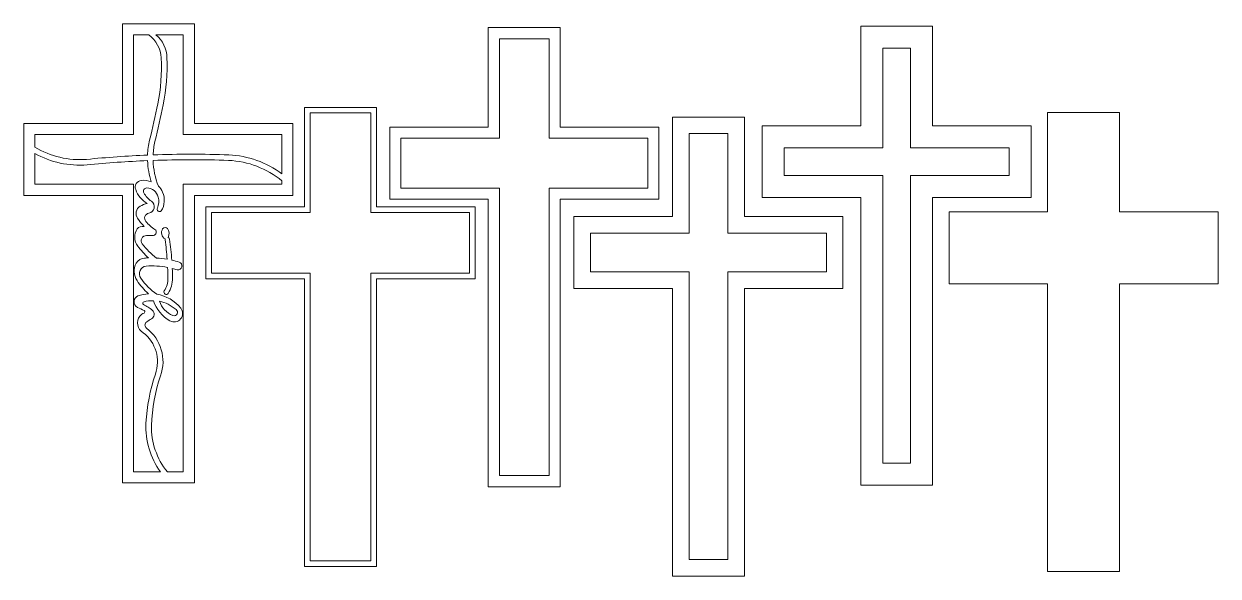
# Model space of a CAD drawing. Header units: inches. Extents: x -9.5 to 9.6, y -4.3 to 4.5.
import ezdxf

# ---------------------------------------------------------------- set-up
doc = ezdxf.new("R2010")
doc.units = ezdxf.units.IN
doc.header["$MEASUREMENT"] = 0
doc.layers.add('Layer 1', color=7, linetype='Continuous')

msp = doc.modelspace()

# ---------------------------------------------------------------- linework, layer by layer
at = {"layer": 'Layer 1', "color": 250, "lineweight": 9}
for points in [[(-6.752, 2.933), (-6.752, 4.527), (-7.904, 4.527), (-7.904, 2.933), (-9.483, 2.933), (-9.483, 1.781), (-7.904, 1.781), (-7.904, -2.825), (-6.752, -2.825), (-6.752, 1.781), (-5.172, 1.781), (-5.172, 2.933), (-6.752, 2.933)], [(-0.892, -2.886), (-0.892, 1.721), (0.688, 1.721), (0.688, 2.872), (-0.892, 2.872), (-0.892, 4.467), (-2.043, 4.467), (-2.043, 2.872), (-3.623, 2.872), (-3.623, 1.721), (-2.043, 1.721), (-2.043, -2.886), (-0.892, -2.886)], [(5.075, -2.862), (5.075, 1.744), (6.655, 1.744), (6.655, 2.896), (5.075, 2.896), (5.075, 4.491), (3.923, 4.491), (3.923, 2.896), (2.344, 2.896), (2.344, 1.744), (3.923, 1.744), (3.923, -2.862), (5.075, -2.862)], [(-7.726, 2.756), (-7.726, 4.35), (-7.483, 4.35)], [(-7.367, 4.35), (-6.929, 4.35), (-6.929, 2.756), (-5.349, 2.756), (-5.349, 2.124)], [(-1.866, 1.898), (-3.446, 1.898), (-3.446, 2.695), (-1.866, 2.695), (-1.866, 4.29), (-1.069, 4.29), (-1.069, 2.695), (0.511, 2.695), (0.511, 1.898), (-1.069, 1.898), (-1.069, -2.708), (-1.866, -2.708), (-1.866, 1.898)], [(4.278, 2.099), (2.698, 2.099), (2.698, 2.542), (4.278, 2.542), (4.278, 4.136), (4.721, 4.136), (4.721, 2.542), (6.3, 2.542), (6.3, 2.099), (4.721, 2.099), (4.721, -2.507), (4.278, -2.507), (4.278, 2.099), (4.278, 2.099)], [(-3.835, -4.163), (-3.835, 0.443), (-2.255, 0.443), (-2.255, 1.595), (-3.835, 1.595), (-3.835, 3.189), (-4.986, 3.189), (-4.986, 1.595), (-6.566, 1.595), (-6.566, 0.443), (-4.986, 0.443), (-4.986, -4.163), (-3.835, -4.163)], [(-4.898, 0.532), (-6.477, 0.532), (-6.477, 1.506), (-4.898, 1.506), (-4.898, 3.1), (-3.923, 3.1), (-3.923, 1.506), (-2.343, 1.506), (-2.343, 0.532), (-3.923, 0.532), (-3.923, -4.075), (-4.898, -4.075), (-4.898, 0.532)], [(8.069, -4.242), (8.069, 0.364), (9.649, 0.364), (9.649, 1.516), (8.069, 1.516), (8.069, 3.11), (6.917, 3.11), (6.917, 1.516), (5.338, 1.516), (5.338, 0.364), (6.917, 0.364), (6.917, -4.242), (8.069, -4.242)], [(2.06, -4.318), (2.06, 0.288), (3.639, 0.288), (3.639, 1.44), (2.06, 1.44), (2.06, 3.034), (0.908, 3.034), (0.908, 1.44), (-0.672, 1.44), (-0.672, 0.288), (0.908, 0.288), (0.908, -4.318), (2.06, -4.318)], [(-9.306, 2.553), (-9.306, 2.756), (-7.726, 2.756)], [(1.174, 0.554), (-0.406, 0.554), (-0.406, 1.174), (1.174, 1.174), (1.174, 2.769), (1.794, 2.769), (1.794, 1.174), (3.374, 1.174), (3.374, 0.554), (1.794, 0.554), (1.794, -4.052), (1.174, -4.052), (1.174, 0.554)], [(-7.726, -2.648), (-7.726, 1.958), (-9.306, 1.958), (-9.306, 2.451)], [(-5.349, 1.958), (-6.929, 1.958), (-6.929, -2.648), (-7.185, -2.648)], [(-5.349, 2.012), (-5.349, 1.958), (-5.349, 1.958)], [(-7.52, 1.137), (-7.405, 1.14)], [(-7.295, -2.648), (-7.726, -2.648), (-7.726, -2.648)]]:
    msp.add_lwpolyline(points, dxfattribs=at)
for points, knots in [([(-7.483, 4.35), (-7.364, 4.264), (-7.291, 4.128), (-7.284, 3.981), (-7.271, 3.735), (-7.29, 3.489), (-7.339, 3.248), (-7.378, 3.053), (-7.422, 2.859), (-7.469, 2.667), (-7.488, 2.587), (-7.499, 2.507), (-7.502, 2.425), (-7.828, 2.412), (-8.154, 2.389), (-8.479, 2.357), (-8.768, 2.334), (-9.057, 2.403), (-9.306, 2.553)], [0, 0, 0, 0, 1, 1, 1, 2, 2, 2, 3, 3, 3, 4, 4, 4, 5, 5, 5, 6, 6, 6, 6]), ([(-5.349, 2.124), (-5.596, 2.309), (-5.893, 2.416), (-6.2, 2.429), (-6.604, 2.443), (-7.009, 2.443), (-7.413, 2.429), (-7.41, 2.502), (-7.4, 2.574), (-7.383, 2.646), (-7.336, 2.84), (-7.292, 3.035), (-7.252, 3.23), (-7.203, 3.479), (-7.182, 3.732), (-7.191, 3.986), (-7.195, 4.127), (-7.259, 4.259), (-7.367, 4.35)], [0, 0, 0, 0, 1, 1, 1, 2, 2, 2, 3, 3, 3, 4, 4, 4, 5, 5, 5, 6, 6, 6, 6]), ([(-9.306, 2.451), (-9.052, 2.309), (-8.762, 2.246), (-8.471, 2.269), (-8.149, 2.301), (-7.826, 2.323), (-7.502, 2.337), (-7.498, 2.221), (-7.478, 2.107), (-7.442, 1.997), (-7.493, 2.018), (-7.548, 2.026), (-7.603, 2.021), (-7.636, 2.016), (-7.666, 1.997), (-7.683, 1.968), (-7.701, 1.939), (-7.704, 1.904), (-7.692, 1.872), (-7.658, 1.78), (-7.593, 1.703), (-7.509, 1.652), (-7.547, 1.641), (-7.585, 1.625), (-7.621, 1.606), (-7.653, 1.587), (-7.675, 1.555), (-7.683, 1.519), (-7.692, 1.482), (-7.684, 1.444), (-7.663, 1.413), (-7.632, 1.366), (-7.596, 1.322), (-7.557, 1.282), (-7.598, 1.291), (-7.641, 1.276), (-7.668, 1.243), (-7.725, 1.159), (-7.721, 1.049), (-7.66, 0.968), (-7.607, 0.902), (-7.55, 0.839), (-7.489, 0.779), (-7.509, 0.779), (-7.529, 0.778), (-7.55, 0.776), (-7.605, 0.773), (-7.656, 0.743), (-7.686, 0.696), (-7.732, 0.607), (-7.726, 0.499), (-7.67, 0.415), (-7.618, 0.338), (-7.556, 0.268), (-7.488, 0.204), (-7.545, 0.201), (-7.602, 0.19), (-7.657, 0.171), (-7.693, 0.156), (-7.718, 0.121), (-7.719, 0.081), (-7.721, 0.041), (-7.699, 0.004), (-7.664, -0.013), (-7.627, -0.03), (-7.59, -0.048), (-7.554, -0.066), (-7.548, -0.07), (-7.544, -0.078), (-7.545, -0.086), (-7.545, -0.094), (-7.55, -0.101), (-7.558, -0.104), (-7.584, -0.114), (-7.607, -0.13), (-7.625, -0.152), (-7.657, -0.193), (-7.669, -0.246), (-7.659, -0.297), (-7.649, -0.349), (-7.617, -0.393), (-7.572, -0.419), (-7.37, -0.574), (-7.291, -0.841), (-7.377, -1.081), (-7.462, -1.335), (-7.513, -1.6), (-7.528, -1.868), (-7.542, -2.147), (-7.46, -2.422), (-7.295, -2.648)], [0, 0, 0, 0, 1, 1, 1, 2, 2, 2, 3, 3, 3, 4, 4, 4, 5, 5, 5, 6, 6, 6, 7, 7, 7, 8, 8, 8, 9, 9, 9, 10, 10, 10, 11, 11, 11, 12, 12, 12, 13, 13, 13, 14, 14, 14, 15, 15, 15, 16, 16, 16, 17, 17, 17, 18, 18, 18, 19, 19, 19, 20, 20, 20, 21, 21, 21, 22, 22, 22, 23, 23, 23, 24, 24, 24, 25, 25, 25, 26, 26, 26, 27, 27, 27, 28, 28, 28, 29, 29, 29, 30, 30, 30, 30]), ([(-7.405, 1.14), (-7.384, 1.143), (-7.367, 1.158), (-7.363, 1.179), (-7.358, 1.199), (-7.366, 1.22), (-7.383, 1.232), (-7.437, 1.269), (-7.486, 1.313), (-7.528, 1.363), (-7.548, 1.385), (-7.554, 1.415), (-7.544, 1.442), (-7.535, 1.469), (-7.511, 1.489), (-7.482, 1.494), (-7.44, 1.501), (-7.405, 1.534), (-7.396, 1.576), (-7.387, 1.618), (-7.404, 1.662), (-7.44, 1.687), (-7.489, 1.723), (-7.531, 1.768), (-7.563, 1.821), (-7.572, 1.837), (-7.572, 1.858), (-7.562, 1.874), (-7.552, 1.89), (-7.534, 1.9), (-7.515, 1.9), (-7.428, 1.898), (-7.353, 1.838), (-7.331, 1.754), (-7.317, 1.695), (-7.322, 1.633), (-7.344, 1.576), (-7.353, 1.559), (-7.348, 1.539), (-7.332, 1.528), (-7.316, 1.517), (-7.295, 1.519), (-7.282, 1.532), (-7.226, 1.623), (-7.218, 1.735), (-7.26, 1.833), (-7.277, 1.869), (-7.3, 1.901), (-7.328, 1.928), (-7.38, 2.059), (-7.409, 2.199), (-7.414, 2.34), (-7.011, 2.355), (-6.607, 2.355), (-6.204, 2.341), (-5.891, 2.327), (-5.591, 2.211), (-5.349, 2.012)], [0, 0, 0, 0, 1, 1, 1, 2, 2, 2, 3, 3, 3, 4, 4, 4, 5, 5, 5, 6, 6, 6, 7, 7, 7, 8, 8, 8, 9, 9, 9, 10, 10, 10, 11, 11, 11, 12, 12, 12, 13, 13, 13, 14, 14, 14, 15, 15, 15, 16, 16, 16, 17, 17, 17, 18, 18, 18, 19, 19, 19, 19]), ([(-7.185, -2.648), (-7.355, -2.438), (-7.446, -2.175), (-7.439, -1.904), (-7.429, -1.634), (-7.38, -1.366), (-7.294, -1.109), (-7.195, -0.834), (-7.286, -0.526), (-7.518, -0.349), (-7.535, -0.336), (-7.544, -0.316), (-7.544, -0.296), (-7.543, -0.275), (-7.533, -0.256), (-7.516, -0.244), (-7.491, -0.228), (-7.465, -0.212), (-7.439, -0.198), (-7.415, -0.185), (-7.399, -0.161), (-7.396, -0.134), (-7.393, -0.106), (-7.404, -0.079), (-7.425, -0.062), (-7.468, -0.023), (-7.516, 0.009), (-7.568, 0.033), (-7.575, 0.039), (-7.578, 0.048), (-7.576, 0.057), (-7.575, 0.067), (-7.568, 0.074), (-7.559, 0.077), (-7.51, 0.089), (-7.459, 0.095), (-7.409, 0.092), (-7.361, -0.043), (-7.267, -0.157), (-7.143, -0.23), (-7.086, -0.262), (-7.014, -0.249), (-6.972, -0.199), (-6.93, -0.149), (-6.929, -0.076), (-6.971, -0.025), (-7.067, 0.093), (-7.203, 0.172), (-7.353, 0.197), (-7.455, 0.265), (-7.543, 0.352), (-7.611, 0.454), (-7.635, 0.49), (-7.639, 0.536), (-7.622, 0.575), (-7.604, 0.615), (-7.567, 0.643), (-7.524, 0.649), (-7.409, 0.655), (-7.294, 0.647), (-7.18, 0.626), (-7.178, 0.57), (-7.177, 0.513), (-7.177, 0.457), (-7.174, 0.384), (-7.194, 0.311), (-7.234, 0.25), (-7.244, 0.232), (-7.239, 0.21), (-7.222, 0.199), (-7.205, 0.188), (-7.182, 0.193), (-7.171, 0.21), (-7.124, 0.284), (-7.1, 0.37), (-7.103, 0.458), (-7.103, 0.509), (-7.104, 0.559), (-7.106, 0.61), (-7.079, 0.604), (-7.053, 0.596), (-7.027, 0.588), (-6.993, 0.582), (-6.961, 0.602), (-6.952, 0.635), (-6.943, 0.668), (-6.962, 0.702), (-6.994, 0.713), (-7.033, 0.724), (-7.073, 0.735), (-7.113, 0.744), (-7.12, 0.856), (-7.132, 0.968), (-7.149, 1.079), (-7.151, 1.092), (-7.161, 1.103), (-7.174, 1.107), (-7.147, 1.151), (-7.15, 1.208), (-7.183, 1.248), (-7.192, 1.26), (-7.207, 1.267), (-7.222, 1.267), (-7.237, 1.266), (-7.252, 1.259), (-7.26, 1.246), (-7.277, 1.219), (-7.283, 1.187), (-7.275, 1.156), (-7.268, 1.125), (-7.248, 1.099), (-7.221, 1.083), (-7.222, 1.078), (-7.223, 1.072), (-7.222, 1.067), (-7.207, 0.965), (-7.195, 0.862), (-7.188, 0.758), (-7.244, 0.768), (-7.301, 0.774), (-7.357, 0.777), (-7.444, 0.843), (-7.521, 0.919), (-7.587, 1.005), (-7.606, 1.031), (-7.609, 1.064), (-7.595, 1.092), (-7.58, 1.12), (-7.551, 1.138), (-7.52, 1.137)], [0, 0, 0, 0, 1, 1, 1, 2, 2, 2, 3, 3, 3, 4, 4, 4, 5, 5, 5, 6, 6, 6, 7, 7, 7, 8, 8, 8, 9, 9, 9, 10, 10, 10, 11, 11, 11, 12, 12, 12, 13, 13, 13, 14, 14, 14, 15, 15, 15, 16, 16, 16, 17, 17, 17, 18, 18, 18, 19, 19, 19, 20, 20, 20, 21, 21, 21, 22, 22, 22, 23, 23, 23, 24, 24, 24, 25, 25, 25, 26, 26, 26, 27, 27, 27, 28, 28, 28, 29, 29, 29, 30, 30, 30, 31, 31, 31, 32, 32, 32, 33, 33, 33, 34, 34, 34, 35, 35, 35, 36, 36, 36, 37, 37, 37, 38, 38, 38, 39, 39, 39, 40, 40, 40, 41, 41, 41, 42, 42, 42, 43, 43, 43, 43]), ([(-7.312, 0.087), (-7.214, 0.064), (-7.122, 0.018), (-7.045, -0.048), (-7.023, -0.064), (-7.015, -0.094), (-7.028, -0.118), (-7.04, -0.143), (-7.069, -0.154), (-7.095, -0.146), (-7.198, -0.104), (-7.278, -0.019), (-7.312, 0.087)], [0, 0, 0, 0, 1, 1, 1, 2, 2, 2, 3, 3, 3, 4, 4, 4, 4])]:
    msp.add_open_spline(points, degree=3, knots=knots, dxfattribs=at)

doc.saveas('drawing.dxf')
